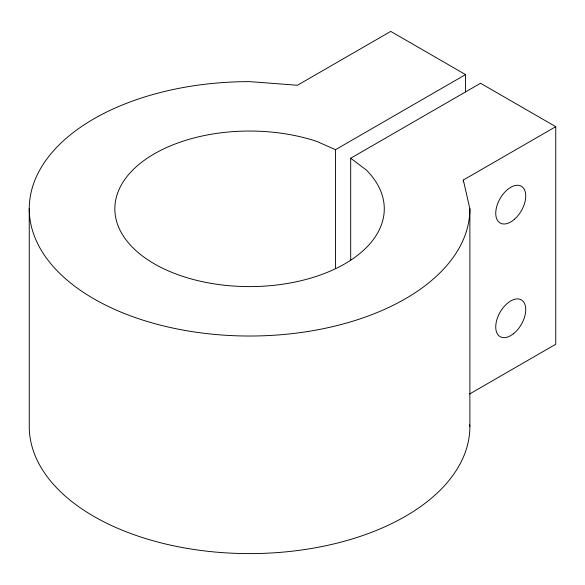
<?xml version="1.0" encoding="UTF-8"?>
<svg xmlns="http://www.w3.org/2000/svg" width="585" height="585" viewBox="0 0 585 585"><rect width="100%" height="100%" fill="white"/><g stroke="black" fill="none" stroke-linecap="round" stroke-linejoin="round"><path stroke-width="0.88" d="M469.645 393.968L555.75 344.251L555.75 126.674L480.556 83.26L350.693 158.235L366.239 169.935A134.726 77.783 0 0 1 272.961 285.421A134.726 77.783 0 0 1 116.89 195.317A134.726 77.783 0 0 1 316.931 141.46L335.498 149.687L465.55 74.595L465.55 91.896M463.32 181.855L463.32 180.034L555.75 126.674M465.55 74.595L390.729 31.4L297.436 85.264L249.568 81.622A220.318 127.201 0 0 0 29.25 208.823L29.25 426.399A220.318 127.201 0 0 0 249.568 553.6A220.318 127.201 0 0 0 469.887 426.399L469.887 208.823L463.32 180.034M469.492 424.659L469.887 426.399M350.693 158.235L350.693 260.193M335.498 149.687L335.498 268.032M469.887 208.823A220.318 127.201 0 0 1 249.568 336.024A220.318 127.201 0 0 1 29.25 208.823M513.352 333.823A21.214 12.248 -60 0 0 522.237 300.5A21.214 12.248 -60 0 0 496.643 320.485A21.214 12.248 -60 0 0 513.352 333.823M514.625 219.119A21.214 12.248 -60 0 0 521.352 186.249A21.214 12.248 -60 0 0 496.255 208.509A21.214 12.248 -60 0 0 514.625 219.119"/></g></svg>
